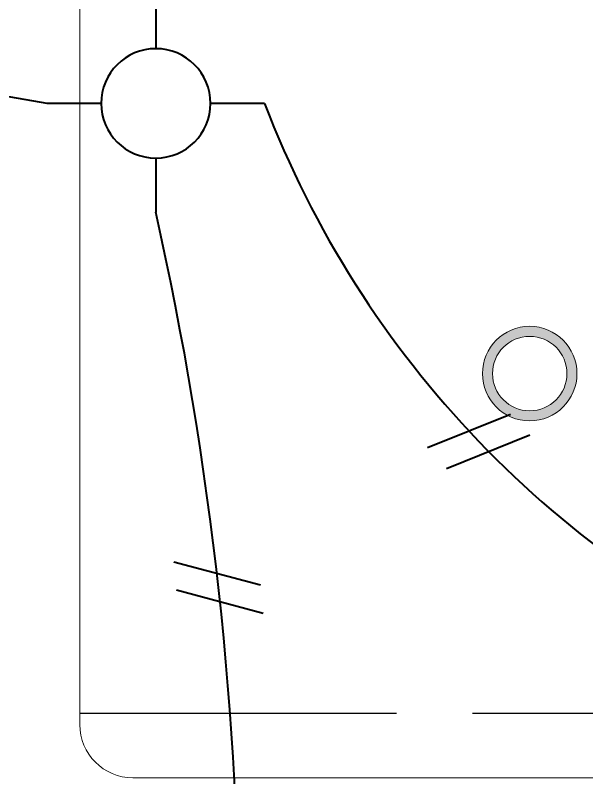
# Model space of a CAD drawing. Header units: metres. Extents: x 14 to 2416, y -346 to 476.
# Drawn here: x 41.217 to 41.969, y -74.376 to -73.372 of the extents above; entities that cross this region are included whole.
import ezdxf

# ---------------------------------------------------------------- set-up
doc = ezdxf.new("R2010")
doc.units = ezdxf.units.M
doc.linetypes.add('0', pattern=[0])
doc.linetypes.add('STYLE_03', pattern=[0.5, 0.416656, -0.083344])
doc.layers.get('0').update_dxf_attribs({"linetype": '0', "lineweight": 20})
for name, color, linetype, lineweight in [('A-ANNO-TEXT', 20, 'Continuous', 13), ('A-WALL', 250, 'Continuous', 20), ('baños', 251, 'Continuous', 0), ('closets', 253, 'Continuous', 0), ('E Salida Luces', 22, 'Continuous', 40), ('E Tuberia Emp Losa', 22, 'Continuous', 40), ('MAVA -LUMINARIAS', 1, 'Continuous', 18)]:
    doc.layers.add(name, color=color, linetype=linetype, lineweight=lineweight)
doc.layers.add('MAVA Luminarias', color=1, linetype='Continuous')

# ---------------------------------------------------------------- blocks, each defined once
blk = doc.blocks.new('downlight')
at = {"layer": 'MAVA -LUMINARIAS'}
h = blk.add_hatch(color=3, dxfattribs=at)
h.dxf.hatch_style = 1
h.paths.add_polyline_path([(-5.416, -22.4571, 1), (-5.2917, -22.4571, 1)])
h.paths.add_polyline_path([(-5.3048, -22.4571, -1), (-5.4029, -22.4571, -1)], flags=16)
at = {"layer": 'MAVA -LUMINARIAS', "color": 3}
for radius in [0.0622, 0.049]:
    blk.add_circle((-5.3539, -22.4571), radius, dxfattribs=at)
blk = doc.blocks.new('PL BASE 1N NASAS 09')
at = {"layer": 'closets', "transparency": 33554687}
h = blk.add_hatch(dxfattribs=at)
h.set_pattern_fill('LINE', color=256, scale=0.01, angle=90)
h.set_pattern_definition([(90, (85.973437, 55.724378), (-0.03175, 2e-18), [])])
h.paths.add_polyline_path([(-108.9329, -38.9497), (-108.9329, -39.7497)])
h.paths.add_polyline_path([(-107.8863, -39.1497), (-107.8863, -39.7497), (-110.0815, -39.7497), (-110.0815, -39.1497)])
at = {"layer": 'A-WALL'}
for p, q in [((-109.0811, -37.4797), (-109.0811, -38.9297)), ((-107.9511, -38.9997), (-109.0111, -38.9997))]:
    blk.add_line(p, q, dxfattribs=at)
blk.add_arc((-109.0111, -38.9297), 0.07, 180, 270, dxfattribs=at)
blk = doc.blocks.new('PL MUEBLES 1N NASAS 09')
at = {"layer": 'baños'}
blk.add_blockref('PL BASE 1N NASAS 09', (162.2615, 88.2033), dxfattribs=at)
blk = doc.blocks.new('A$Cbef68299')
blk.add_blockref('PL MUEBLES 1N NASAS 09', (-30.7659, -32.0535))
blk = doc.blocks.new('A$Cc5be7df0')
at = {"layer": 'A-ANNO-TEXT'}
blk.add_blockref('A$Cbef68299', (4.1493, 17.337), dxfattribs=at)
blk = doc.blocks.new('*U537')
at = {"layer": 'E Salida Luces', "linetype": 'Continuous'}
for p, q in [((0, 0.3583), (0, 0.1807)), ((-0.3576, 0.0007), (-0.18, 0.0007)), ((0.18, 0.0007), (0.3576, 0.0007)), ((0, -0.1793), (0, -0.3569))]:
    blk.add_line(p, q, dxfattribs=at)
blk.add_circle((0, 0.0007), 0.18, dxfattribs=at)
blk = doc.blocks.new('*U370')
for p, q in [((0.025, 1.368), (-1.049, -1.483)), ((0.987, 1.368), (-0.088, -1.483))]:
    blk.add_line(p, q)
blk = doc.blocks.new('*U540')
at = {"xscale": 0.0393700787401575, "yscale": 0.0393700787401575, "zscale": 0.0393700787401575, "rotation": 5.61150425383229}
blk.add_blockref('*U370', (0.001, 0.0024), dxfattribs=at)
blk = doc.blocks.new('*U638')
at = {"xscale": 0.03937007874015749, "yscale": 0.03937007874015749, "zscale": 0.03937007874015749, "rotation": 222.4899231590117}
blk.add_blockref('*U370', (0.0006, -0.0025), dxfattribs=at)

msp = doc.modelspace()

# ---------------------------------------------------------------- linework, layer by layer
at = {"layer": 'E Salida Luces'}
for centre, radius, start, end in [((40.0329, -80.3561), 6.9763, 79.88185, 105.27864), ((42.7868, -73.0129), 1.33, 200.9432, 246.6076), ((36.9269, -74.6322), 4.5852, 347.3921, 12.6079)]:
    msp.add_arc(centre, radius, start, end, dxfattribs=at)
at = {"layer": 'MAVA Luminarias', "linetype": 'STYLE_03', "lineweight": 30}
msp.add_line((41.3016, -74.2911), (42.5016, -74.2911), dxfattribs=at)

# ---------------------------------------------------------------- block references
at = {"layer": 'A-ANNO-TEXT'}
msp.add_blockref('A$Cc5be7df0', (14.7377, -108.8632), dxfattribs=at)
at = {"layer": 'E Salida Luces', "xscale": -0.4, "yscale": 0.4, "zscale": 0.4}
msp.add_blockref('*U537', (41.4016, -73.4886), dxfattribs=at)
at = {"layer": 'E Tuberia Emp Losa', "xscale": 0.9842519685039484, "yscale": 0.9842519685039484, "zscale": 0.9842519685039484, "rotation": 270}
for name, p in [('*U638', (41.8264, -73.9331)), ('*U540', (41.4841, -74.126))]:
    msp.add_blockref(name, p, dxfattribs=at)
at = {"layer": 'MAVA Luminarias'}
msp.add_blockref('downlight', (47.2476, -51.3869), dxfattribs=at)

doc.saveas('drawing.dxf')
